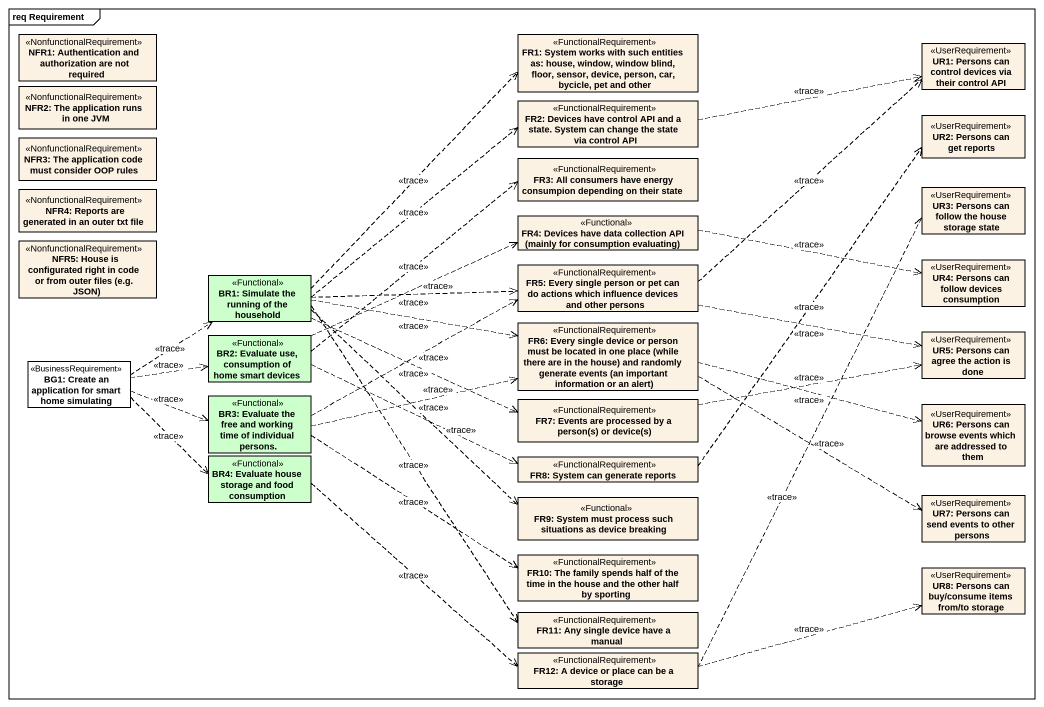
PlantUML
@startuml
mainframe req Requirement
hide circle
hide empty members
class "NFR1: Authentication and authorization are not required" as NFR1_Authentication_and <<NonfunctionalRequirement>>
class "FR1: System works with such entities as: house, window, window blind, floor, sensor, device, person, car, bycicle, pet and other" as FR1_System_works_with_such <<FunctionalRequirement>>
class "UR1: Persons can control devices via their control API" as UR1_Persons_can_control <<UserRequirement>>
class "NFR2: The application runs in one JVM" as NFR2_The_application_runs <<NonfunctionalRequirement>>
class "FR2: Devices have control API and a state. System can change the state via control API" as FR2_Devices_have_control <<FunctionalRequirement>>
class "UR2: Persons can get reports" as UR2_Persons_can_get_reports <<UserRequirement>>
class "NFR3: The application code must consider OOP rules" as NFR3_The_application_code <<NonfunctionalRequirement>>
class "FR3: All consumers have energy consumpion depending on their state" as FR3_All_consumers_have <<FunctionalRequirement>>
class "NFR4: Reports are generated in an outer txt file" as NFR4_Reports_are_generated <<NonfunctionalRequirement>>
class "UR3: Persons can follow the house storage state" as UR3_Persons_can_follow_the <<UserRequirement>>
class "NFR5: House is configurated right in code or from outer files (e.g. JSON)" as NFR5_House_is_configurated <<NonfunctionalRequirement>>
class "FR4: Devices have data collection API (mainly for consumption evaluating)" as FR4_Devices_have_data <<Functional>>
class "BR1: Simulate the running of the household" as BR1_Simulate_the_running_of <<Functional>> #CCFFCC
class "FR5: Every single person or pet can do actions which influence devices and other persons" as FR5_Every_single_person_or <<FunctionalRequirement>>
class "UR4: Persons can follow devices consumption" as UR4_Persons_can_follow <<UserRequirement>>
class "BR2: Evaluate use, consumption of home smart devices" as BR2_Evaluate_use <<Functional>> #CCFFCC
class "FR6: Every single device or person must be located in one place (while there are in the house) and randomly generate events (an important information or an alert)" as FR6_Every_single_device_or <<FunctionalRequirement>>
class "UR5: Persons can agree the action is done" as UR5_Persons_can_agree_the <<UserRequirement>>
class "BG1: Create an application for smart home simulating" as BG1_Create_an_application <<BusinessRequirement>> #FFFFFF
class "BR3: Evaluate the free and working time of individual persons." as BR3_Evaluate_the_free_and <<Functional>> #CCFFCC
class "FR7: Events are processed by a person(s) or device(s)" as FR7_Events_are_processed_by <<FunctionalRequirement>>
class "UR6: Persons can browse events which are addressed to them" as UR6_Persons_can_browse <<UserRequirement>>
class "BR4: Evaluate house storage and food consumption" as BR4_Evaluate_house_storage <<Functional>> #CCFFCC
class "FR8: System can generate reports" as FR8_System_can_generate <<FunctionalRequirement>>
class "FR9: System must process such situations as device breaking" as FR9_System_must_process <<Functional>>
class "UR7: Persons can send events to other persons" as UR7_Persons_can_send_events <<UserRequirement>>
class "FR10: The family spends half of the time in the house and the other half by sporting" as FR10_The_family_spends_half <<FunctionalRequirement>>
class "UR8: Persons can buy/consume items from/to storage" as UR8_Persons_can_buy_consume <<UserRequirement>>
class "FR11: Any single device have a manual" as FR11_Any_single_device_have <<FunctionalRequirement>>
class "FR12: A device or place can be a storage" as FR12_A_device_or_place_can <<FunctionalRequirement>>
FR2_Devices_have_control .right.> UR1_Persons_can_control : <<trace>>
FR4_Devices_have_data .right.> UR4_Persons_can_follow : <<trace>>
BR1_Simulate_the_running_of .up.> FR1_System_works_with_such : <<trace>>
BR1_Simulate_the_running_of .right.> FR2_Devices_have_control : <<trace>>
BR1_Simulate_the_running_of .right.> FR5_Every_single_person_or : <<trace>>
BR1_Simulate_the_running_of .right.> FR6_Every_single_device_or : <<trace>>
BR1_Simulate_the_running_of .right.> FR7_Events_are_processed_by : <<trace>>
BR1_Simulate_the_running_of ..> FR9_System_must_process : <<trace>>
BR1_Simulate_the_running_of ..> FR11_Any_single_device_have : <<trace>>
FR5_Every_single_person_or .up.> UR1_Persons_can_control : <<trace>>
FR5_Every_single_person_or .right.> UR5_Persons_can_agree_the : <<trace>>
BR2_Evaluate_use .right.> FR3_All_consumers_have : <<trace>>
BR2_Evaluate_use .right.> FR4_Devices_have_data : <<trace>>
BR2_Evaluate_use .right.> FR8_System_can_generate : <<trace>>
FR6_Every_single_device_or .right.> UR6_Persons_can_browse : <<trace>>
FR6_Every_single_device_or .right.> UR7_Persons_can_send_events : <<trace>>
BG1_Create_an_application .right.> BR1_Simulate_the_running_of : <<trace>>
BG1_Create_an_application .right.> BR2_Evaluate_use : <<trace>>
BG1_Create_an_application .right.> BR3_Evaluate_the_free_and : <<trace>>
BG1_Create_an_application .right.> BR4_Evaluate_house_storage : <<trace>>
BR3_Evaluate_the_free_and .right.> FR5_Every_single_person_or : <<trace>>
BR3_Evaluate_the_free_and .right.> FR6_Every_single_device_or : <<trace>>
BR3_Evaluate_the_free_and .right.> FR10_The_family_spends_half : <<trace>>
FR7_Events_are_processed_by .right.> UR5_Persons_can_agree_the : <<trace>>
BR4_Evaluate_house_storage .right.> FR12_A_device_or_place_can : <<trace>>
FR8_System_can_generate .up.> UR2_Persons_can_get_reports : <<trace>>
FR12_A_device_or_place_can .up.> UR3_Persons_can_follow_the : <<trace>>
FR12_A_device_or_place_can .right.> UR8_Persons_can_buy_consume : <<trace>>
@enduml
